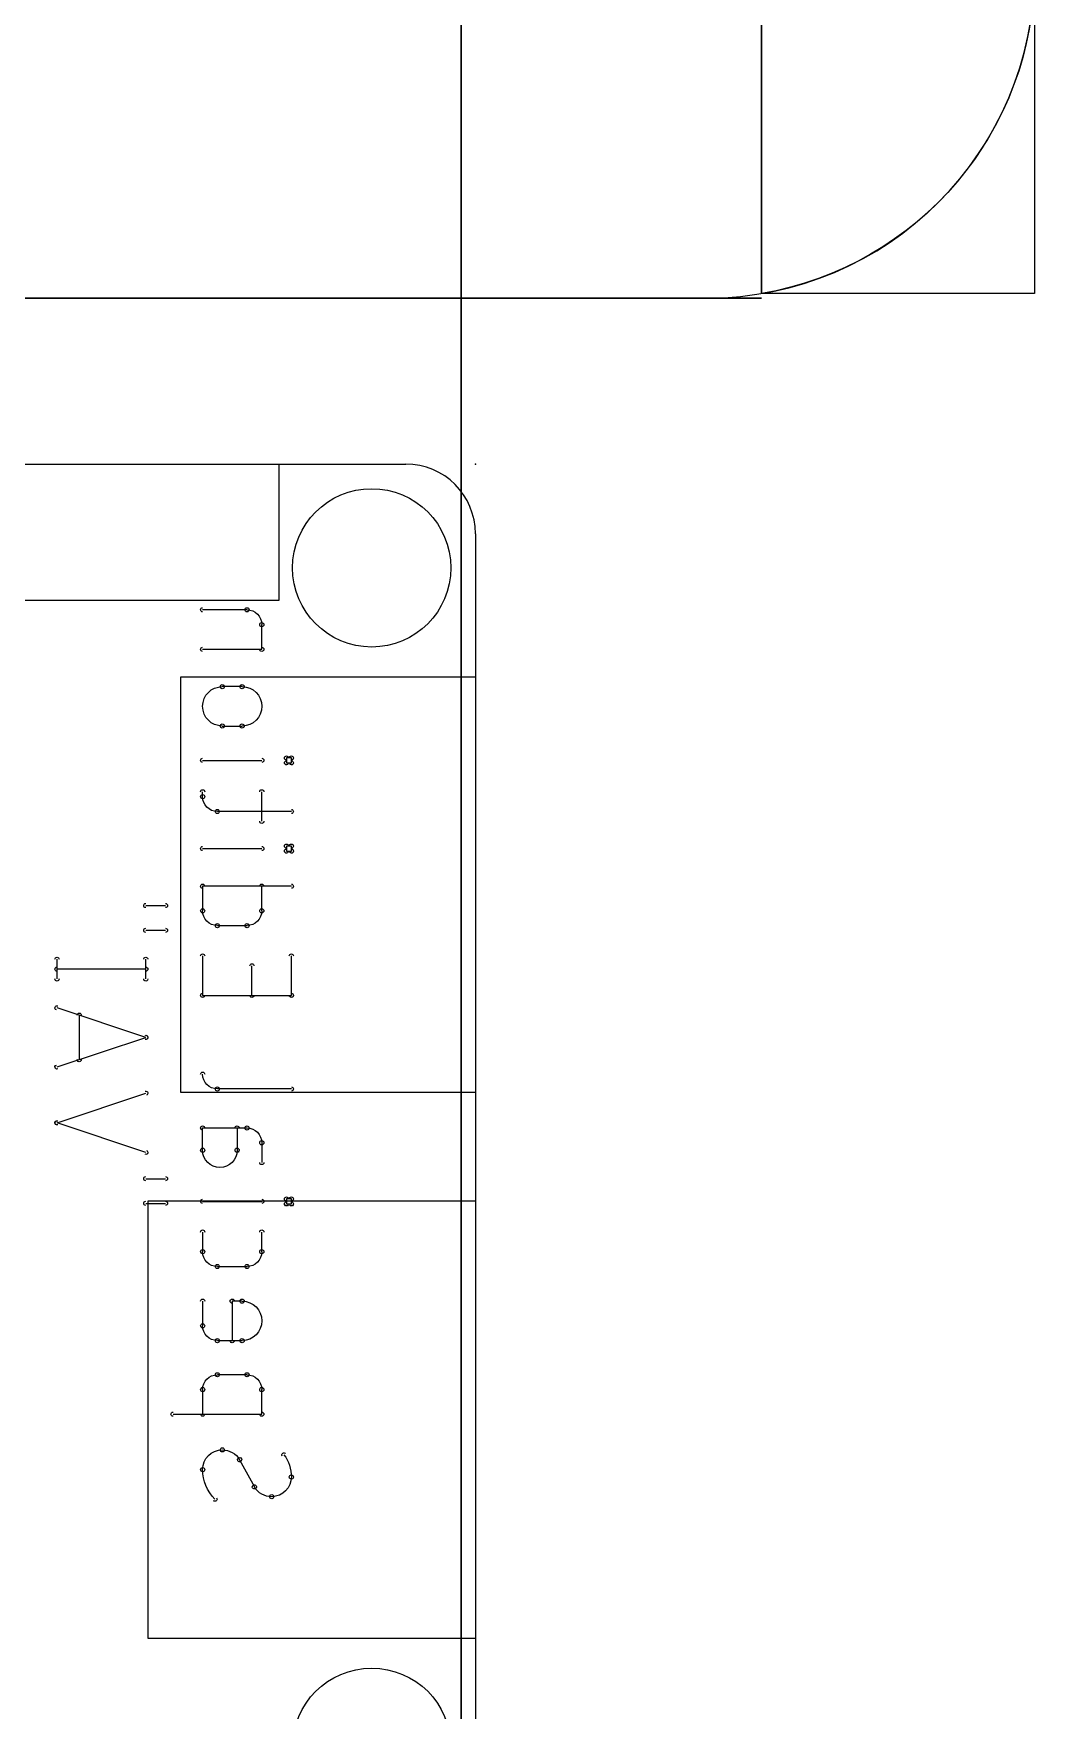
# Model space of a CAD drawing. Header units: centimetres. Extents: x -1.8 to 11.4, y -8.6 to 8.2.
# Drawn here: x 9.617 to 11.45, y -3.437 to -0.365 of the extents above; entities that cross this region are included whole.
import ezdxf

# ---------------------------------------------------------------- set-up
doc = ezdxf.new("R2010")
doc.units = ezdxf.units.CM
doc.header["$MEASUREMENT"] = 0
for name, color, linetype in [('digibaro v53_Sketch10', 7, 'Continuous'), ('digibaro v53_Sketch11', 7, 'Continuous'), ('digibaro_board v7_digibaro_v2', 7, 'Continuous'), ('enclosure_box_profile', 7, 'Continuous'), ('enclosure_encoches', 7, 'Continuous'), ('enclosure_switches_cutout', 7, 'Continuous'), ('MiniUltraPro_rocketscream', 7, 'Continuous'), ('PCB_board_profile', 7, 'Continuous')]:
    doc.layers.add(name, color=color, linetype=linetype)

# ---------------------------------------------------------------- blocks, each defined once
blk = doc.blocks.new('enclosure')
at = {"layer": 'enclosure_box_profile'}
for p, q in [((10.95, -0.25, 0.16), (10.95, -0.8416, 0.16)), ((10.85, -0.85, 0.16), (-1.15, -0.85, 0.16))]:
    blk.add_line(p, q, dxfattribs=at)
blk.add_arc((10.85, -0.25, 0.16), 0.6, 270, 0, dxfattribs=at)
at = {"layer": 'enclosure_encoches'}
for p, q in [((10.95, -0.8416, -3.44), (10.95, -0.25, -3.44)), ((11.45, -0.25, -3.44), (11.45, -0.8416, -3.44)), ((11.45, -0.8416, -3.44), (10.95, -0.8416, -3.44))]:
    blk.add_line(p, q, dxfattribs=at)
at = {"layer": 'enclosure_encoches', "extrusion": (0, 0, -1)}
blk.add_arc((-10.85, -0.25, 3.44), 0.6, 180, 260.4059, dxfattribs=at)
at = {"layer": 'enclosure_switches_cutout'}
for p, q in [((10.85, -0.85, -0.74), (-1.15, -0.85, -0.74)), ((-1.15, -0.85, -3.44), (10.85, -0.85, -3.44)), ((10.35, -0.85, -2.39), (10.35, -0.85, -2.99)), ((10.35, -0.85, -2.99), (10.95, -0.85, -2.99)), ((10.95, -0.85, -1.79), (10.35, -0.85, -2.39)), ((10.37, -0.85, -2.64), (10.51, -0.85, -2.8825)), ((10.51, -0.85, -2.3975), (10.37, -0.85, -2.64)), ((10.51, -0.85, -2.8825), (10.79, -0.85, -2.8825)), ((10.79, -0.85, -2.3975), (10.51, -0.85, -2.3975)), ((10.79, -0.85, -2.8825), (10.93, -0.85, -2.64)), ((10.93, -0.85, -2.64), (10.79, -0.85, -2.3975)), ((10.95, -0.85, -1.79), (10.95, -0.85, -2.99)), ((10.95, -0.85, -0.74), (10.95, -0.85, -3.04))]:
    blk.add_line(p, q, dxfattribs=at)
at = {"layer": 'enclosure_switches_cutout', "extrusion": (4.90476e-07, -1, 0)}
for centre, radius in [((10.65, -2.64, 0.85), 0.17), ((10.65, -0.54, 0.85), 0.1)]:
    blk.add_circle(centre, radius, dxfattribs=at)
at = {"layer": 'enclosure_switches_cutout'}
blk.add_point((10.65, -0.85, -2.64), dxfattribs=at)
blk = doc.blocks.new('PCB')
at = {"layer": 'PCB_board_profile'}
blk.add_line((10.4, 7.25), (10.4, 0), dxfattribs=at)
blk = doc.blocks.new('MiniUltraPro')
at = {"layer": 'MiniUltraPro_rocketscream'}
for p, q in [((4.9535, 6.096), (10.2985, 6.096)), ((10.066, 6.096), (10.066, 5.846)), ((10.426, 5.9685), (10.426, 3.6835)), ((10.066, 5.846), (5.186, 5.846)), ((10.426, 5.706), (9.886, 5.706)), ((9.886, 5.706), (9.886, 4.946)), ((9.886, 4.946), (10.426, 4.946)), ((10.426, 4.746), (9.826, 4.746)), ((9.826, 4.746), (9.826, 3.946)), ((9.826, 3.946), (10.426, 3.946))]:
    blk.add_line(p, q, dxfattribs=at)
for centre in [(10.236, 5.906), (10.236, 3.746)]:
    blk.add_circle(centre, 0.145, dxfattribs=at)
blk.add_arc((10.2985, 5.9685), 0.1275, 0, 90, dxfattribs=at)
blk.add_point((10.426, 6.096), dxfattribs=at)
blk = doc.blocks.new('digibaro_boardv7')
at = {"layer": 'digibaro_board v7_digibaro_v2'}
for p, q in [((10.4, 7.25), (10.4, 0)), ((9.994, 2.9773), (10.0212, 3.027)), ((9.8721, 2.8939), (10.0347, 2.8939)), ((9.9263, 2.8488), (9.9263, 2.8939)), ((10.0347, 2.8939), (10.0347, 2.8488)), ((10.0076, 2.8217), (9.9534, 2.8217)), ((9.9534, 2.7592), (9.9986, 2.7592)), ((9.9805, 2.6869), (9.9805, 2.7592)), ((9.9263, 2.6869), (9.9263, 2.7321)), ((9.9986, 2.6869), (9.9805, 2.6869)), ((9.9534, 2.6235), (10.0076, 2.6235)), ((9.9263, 2.5603), (9.9263, 2.5964)), ((10.0347, 2.5964), (10.0347, 2.5603)), ((9.8222, 2.5079), (9.8583, 2.5079)), ((9.9263, 2.5042), (10.0347, 2.5042)), ((10.0799, 2.4997), (10.0799, 2.5088)), ((10.0799, 2.5088), (10.0889, 2.5088)), ((10.0889, 2.4997), (10.0799, 2.4997)), ((10.0889, 2.5088), (10.0889, 2.4997)), ((9.8222, 2.4627), (9.8583, 2.4627)), ((10.0347, 2.3969), (10.0347, 2.4331)), ((9.8222, 2.4144), (9.6596, 2.3603)), ((9.9263, 2.4105), (9.9263, 2.3698)), ((9.9895, 2.3698), (9.9895, 2.4105)), ((9.9263, 2.3698), (10.0076, 2.3698)), ((9.6596, 2.3603), (9.8222, 2.3061)), ((10.0889, 2.2983), (9.9534, 2.2983)), ((9.6596, 2.2581), (9.8222, 2.2039)), ((9.7003, 2.1633), (9.7003, 2.2446)), ((9.8222, 2.2039), (9.6596, 2.1498)), ((9.9263, 2.127), (10.0889, 2.127)), ((9.9263, 2.0548), (9.9263, 2.127)), ((10.0166, 2.127), (10.0166, 2.0729)), ((10.0889, 2.127), (10.0889, 2.0548)), ((9.6596, 2.0969), (9.6596, 2.0608)), ((9.8222, 2.0969), (9.8222, 2.0608)), ((9.8222, 2.0789), (9.6596, 2.0789)), ((9.8222, 2.0077), (9.8583, 2.0077)), ((9.9534, 1.9992), (10.0076, 1.9992)), ((9.9263, 1.927), (9.9263, 1.9721)), ((10.0347, 1.9721), (10.0347, 1.927)), ((9.8222, 1.9625), (9.8583, 1.9625)), ((10.0889, 1.927), (9.9263, 1.927)), ((9.9263, 1.8581), (10.0347, 1.8581)), ((10.0799, 1.8536), (10.0799, 1.8627)), ((10.0799, 1.8627), (10.0889, 1.8627)), ((10.0889, 1.8536), (10.0799, 1.8536)), ((10.0889, 1.8627), (10.0889, 1.8536)), ((10.0889, 1.7902), (9.9534, 1.7902)), ((10.0347, 1.8082), (10.0347, 1.7541)), ((9.9263, 1.7631), (9.9263, 1.7541)), ((9.9263, 1.6966), (10.0347, 1.6966)), ((10.0799, 1.6921), (10.0799, 1.7011)), ((10.0799, 1.7011), (10.0889, 1.7011)), ((10.0889, 1.6921), (10.0799, 1.6921)), ((10.0889, 1.7011), (10.0889, 1.6921)), ((9.9624, 1.6337), (9.9986, 1.6337)), ((9.9986, 1.5615), (9.9624, 1.5615)), ((9.9263, 1.4931), (10.0347, 1.4931)), ((10.0347, 1.4931), (10.0347, 1.4479)), ((10.0076, 1.4208), (9.9263, 1.4208))]:
    blk.add_line(p, q, dxfattribs=at)
for centre, radius, start, end in [((10.0026, 2.9954), 0.0763, 134.7595, 179.9992), ((9.9489, 3.0496), 0.00381, 314.7874, 134.7874), ((10.0528, 3.0084), 0.0367, 89.9923, 149.4897), ((10.0528, 3.0451), 0.00381, 90, 270), ((10.0528, 3.0451), 0.00381, 270, 90), ((10.0528, 3.0089), 0.0361, 0.0013, 89.9987), ((10.0211, 3.027), 0.00381, 149.5002, 329.5002), ((10.0211, 3.027), 0.00381, 331.3835, 151.3835), ((10.0889, 3.0089), 0.00381, 359.9248, 179.9248), ((9.9263, 2.9954), 0.00381, 0, 180), ((9.9263, 2.9954), 0.00381, 180, 0), ((9.9624, 2.9954), 0.0361, 179.9934, 269.9907), ((9.9941, 2.9773), 0.00381, 151.3835, 331.3835), ((9.9941, 2.9773), 0.00381, 329.5002, 149.5002), ((10.0212, 3.009), 0.0677, 323.1234, 359.9983), ((10.0889, 3.0089), 0.00381, 180, 360), ((9.9624, 2.9593), 0.00381, 90, 270), ((9.9624, 2.996), 0.0367, 270.006, 329.5033), ((9.9624, 2.9593), 0.00381, 270, 90), ((10.0753, 2.9683), 0.00381, 143.1151, 323.1151), ((9.8721, 2.8939), 0.00381, 90, 270), ((9.9263, 2.8939), 0.00381, 0, 180), ((10.0347, 2.8939), 0.00381, 0, 180), ((10.0347, 2.8939), 0.00381, 270, 90), ((9.9263, 2.8488), 0.00381, 0, 180), ((9.9263, 2.8488), 0.00381, 180, 0), ((9.9534, 2.8488), 0.0271, 180.0013, 269.9987), ((9.9534, 2.8217), 0.00381, 90, 270), ((9.9534, 2.8217), 0.00381, 270, 90), ((10.0076, 2.8217), 0.00381, 90, 270), ((10.0076, 2.8488), 0.0271, 270.0013, 359.9987), ((10.0076, 2.8217), 0.00381, 270, 90), ((10.0347, 2.8488), 0.00381, 0, 180), ((10.0347, 2.8488), 0.00381, 180, 0), ((9.9263, 2.7321), 0.00381, 0, 180), ((9.9534, 2.7321), 0.0271, 90.0013, 179.9987), ((9.9534, 2.7592), 0.00381, 90, 270), ((9.9534, 2.7592), 0.00381, 270, 90), ((9.9805, 2.7592), 0.00381, 360, 180), ((9.9986, 2.7592), 0.00381, 90, 270), ((9.9986, 2.7592), 0.00381, 270, 90), ((9.9986, 2.7231), 0.0361, 270, 90), ((9.9263, 2.7321), 0.00381, 180, 0), ((9.9263, 2.6869), 0.00381, 180, 0), ((9.9805, 2.6869), 0.00381, 90, 270), ((9.9805, 2.6869), 0.00381, 180, 360), ((9.9986, 2.6869), 0.00381, 90, 270), ((9.9986, 2.6869), 0.00381, 270, 90), ((9.9534, 2.5965), 0.0271, 90.0119, 180.0092), ((9.9534, 2.6235), 0.00381, 90, 270), ((9.9534, 2.6235), 0.00381, 270, 90), ((10.0076, 2.6235), 0.00381, 90, 270), ((10.0076, 2.6235), 0.00381, 270, 90), ((10.0076, 2.5965), 0.0271, 359.9908, 89.9881), ((9.9263, 2.5964), 0.00381, 0, 180), ((9.9263, 2.5964), 0.00381, 180, 0), ((10.0347, 2.5964), 0.00381, 0, 180), ((10.0347, 2.5964), 0.00381, 180, 0), ((9.9263, 2.5603), 0.00381, 180, 0), ((10.0347, 2.5603), 0.00381, 180, 0), ((9.8222, 2.5079), 0.00381, 90, 270), ((9.8583, 2.5079), 0.00381, 270, 90), ((9.9263, 2.5042), 0.00381, 90, 270), ((10.0347, 2.5042), 0.00381, 270, 90), ((10.0799, 2.5088), 0.00381, 360, 180), ((10.0799, 2.5088), 0.00381, 90, 270), ((10.0799, 2.4997), 0.00381, 90, 270), ((10.0799, 2.4997), 0.00381, 180, 0), ((10.0889, 2.5088), 0.00381, 360, 180), ((10.0889, 2.4997), 0.00381, 180, 360), ((10.0889, 2.5088), 0.00381, 270, 90), ((10.0889, 2.4997), 0.00381, 270, 90), ((9.8222, 2.4627), 0.00381, 90, 270), ((9.8583, 2.4627), 0.00381, 270, 90), ((9.9579, 2.4105), 0.0316, 0, 180), ((10.0347, 2.4331), 0.00381, 0, 180), ((9.8222, 2.4144), 0.00381, 288.3636, 108.3636), ((9.9263, 2.4105), 0.00381, 0, 180), ((9.9263, 2.4105), 0.00381, 180, 0), ((9.9895, 2.4105), 0.00381, 360, 180), ((9.9895, 2.4105), 0.00381, 180, 360), ((10.0076, 2.3969), 0.0271, 270.0013, 359.9987), ((10.0347, 2.3969), 0.00381, 0, 180), ((10.0347, 2.3969), 0.00381, 180, 0), ((9.9263, 2.3698), 0.00381, 90, 270), ((9.9263, 2.3698), 0.00381, 180, 0), ((9.9895, 2.3698), 0.00381, 180, 360), ((10.0076, 2.3698), 0.00381, 90, 270), ((10.0076, 2.3698), 0.00381, 270, 90), ((9.6596, 2.3603), 0.0038, 71.6127, 251.6127), ((9.6596, 2.3603), 0.0038, 108.3873, 288.3873), ((9.8222, 2.3061), 0.00381, 251.6364, 71.6364), ((9.9534, 2.2712), 0.0271, 90.0119, 180.0092), ((9.9534, 2.2983), 0.00381, 90, 270), ((9.9534, 2.2983), 0.00381, 270, 90), ((10.0889, 2.2983), 0.00381, 270, 90), ((9.6596, 2.2581), 0.00381, 71.6364, 251.6364), ((9.7003, 2.2446), 0.00381, 360, 180), ((9.9263, 2.2712), 0.00381, 180, 0), ((9.8222, 2.2039), 0.00381, 288.3636, 108.3636), ((9.8222, 2.2039), 0.00381, 251.6364, 71.6364), ((9.6596, 2.1498), 0.00381, 108.3636, 288.3636), ((9.7003, 2.1633), 0.00381, 180, 0), ((9.9263, 2.127), 0.00381, 90, 270), ((9.9263, 2.127), 0.00381, 0, 180), ((10.0166, 2.127), 0.00381, 360, 180), ((10.0889, 2.127), 0.00381, 360, 180), ((10.0889, 2.127), 0.00381, 270, 90), ((9.6596, 2.0969), 0.00381, 0, 180), ((9.8222, 2.0969), 0.00381, 360, 180), ((9.6596, 2.0789), 0.00381, 90, 270), ((9.6596, 2.0608), 0.00381, 180, 0), ((9.8222, 2.0608), 0.00381, 180, 360), ((9.8222, 2.0789), 0.00381, 270, 90), ((10.0166, 2.0729), 0.00381, 180, 360), ((9.9263, 2.0548), 0.00381, 180, 0), ((10.0889, 2.0548), 0.00381, 180, 360), ((9.8222, 2.0077), 0.00381, 90, 270), ((9.8583, 2.0077), 0.00381, 270, 90), ((9.9534, 1.9721), 0.0271, 90.0119, 180.0092), ((9.9534, 1.9992), 0.00381, 90, 270), ((9.9534, 1.9992), 0.00381, 270, 90), ((10.0076, 1.9992), 0.00381, 90, 270), ((10.0076, 1.9992), 0.00381, 270, 90), ((10.0076, 1.9721), 0.0271, 359.9908, 89.9881), ((9.8222, 1.9625), 0.00381, 90, 270), ((9.8583, 1.9625), 0.00381, 270, 90), ((9.9263, 1.9721), 0.00381, 0, 180), ((9.9263, 1.9721), 0.00381, 180, 0), ((10.0347, 1.9721), 0.00381, 0, 180), ((10.0347, 1.9721), 0.00381, 180, 0), ((9.9263, 1.927), 0.00381, 90, 270), ((9.9263, 1.927), 0.00381, 180, 0), ((10.0347, 1.927), 0.00381, 180, 0), ((10.0889, 1.927), 0.00381, 270, 90), ((9.9263, 1.8581), 0.00381, 90, 270), ((10.0347, 1.8581), 0.00381, 270, 90), ((10.0799, 1.8627), 0.00381, 90, 270), ((10.0799, 1.8627), 0.00381, 360, 180), ((10.0799, 1.8536), 0.00381, 90, 270), ((10.0799, 1.8536), 0.00381, 180, 0), ((10.0889, 1.8627), 0.00381, 360, 180), ((10.0889, 1.8536), 0.00381, 180, 360), ((10.0889, 1.8627), 0.00381, 270, 90), ((10.0889, 1.8536), 0.00381, 270, 90), ((10.0347, 1.8082), 0.00381, 0, 180), ((9.9534, 1.7631), 0.0271, 90.0119, 180.0092), ((9.9534, 1.7902), 0.00381, 90, 270), ((9.9534, 1.7902), 0.00381, 270, 90), ((10.0889, 1.7902), 0.00381, 270, 90), ((9.9263, 1.7631), 0.00381, 0, 180), ((9.9263, 1.7631), 0.00381, 180, 0), ((9.9263, 1.7541), 0.00381, 180, 0), ((10.0347, 1.7541), 0.00381, 180, 0), ((9.9263, 1.6966), 0.00381, 90, 270), ((10.0347, 1.6966), 0.00381, 270, 90), ((10.0799, 1.7011), 0.00381, 360, 180), ((10.0799, 1.7011), 0.00381, 90, 270), ((10.0799, 1.6921), 0.00381, 90, 270), ((10.0799, 1.6921), 0.00381, 180, 0), ((10.0889, 1.7011), 0.00381, 360, 180), ((10.0889, 1.6921), 0.00381, 180, 360), ((10.0889, 1.7011), 0.00381, 270, 90), ((10.0889, 1.6921), 0.00381, 270, 90), ((9.9624, 1.5976), 0.0361, 90, 270), ((9.9624, 1.6337), 0.00381, 90, 270), ((9.9624, 1.6337), 0.00381, 270, 90), ((9.9986, 1.6337), 0.00381, 90, 270), ((9.9986, 1.6337), 0.00381, 270, 90), ((9.9986, 1.5976), 0.0361, 270, 90), ((9.9624, 1.5615), 0.00381, 90, 270), ((9.9624, 1.5615), 0.00381, 270, 90), ((9.9986, 1.5615), 0.00381, 90, 270), ((9.9986, 1.5615), 0.00381, 270, 90), ((9.9263, 1.4931), 0.00381, 90, 270), ((10.0347, 1.4931), 0.00381, 0, 180), ((10.0347, 1.4931), 0.00381, 270, 90), ((10.0076, 1.4479), 0.0271, 270.0119, 0.0092), ((10.0347, 1.4479), 0.00381, 0, 180), ((10.0347, 1.4479), 0.00381, 180, 0), ((9.9263, 1.4208), 0.00381, 90, 270), ((10.0076, 1.4208), 0.00381, 90, 270), ((10.0076, 1.4208), 0.00381, 270, 90)]:
    blk.add_arc(centre, radius, start, end, dxfattribs=at)
at = {"extrusion": (1.94289e-16, -2.18953e-47, -1), "rotation": 180}
for name in ['PCB', 'MiniUltraPro']:
    blk.add_blockref(name, (0, 7.25, 0.9538), dxfattribs=at)

msp = doc.modelspace()

# ---------------------------------------------------------------- linework, layer by layer
at = {"layer": 'digibaro v53_Sketch10'}
msp.add_line((-1.15, -0.85, 0.37), (10.85, -0.85, 0.37), dxfattribs=at)
msp.add_arc((10.85, -0.25, 0.37), 0.6, 270, 0, dxfattribs=at)
at = {"layer": 'digibaro v53_Sketch11'}
msp.add_line((-1.15, -0.85, 0.37), (10.85, -0.85, 0.37), dxfattribs=at)
msp.add_arc((10.85, -0.25, 0.37), 0.6, 270, 0, dxfattribs=at)

# ---------------------------------------------------------------- block references
msp.add_blockref('enclosure', (0, 0))
at = {"extrusion": (1.94289e-16, -1.91052e-31, -1), "rotation": 180}
msp.add_blockref('digibaro_boardv7', (0, 0), dxfattribs=at)

doc.saveas('drawing.dxf')
